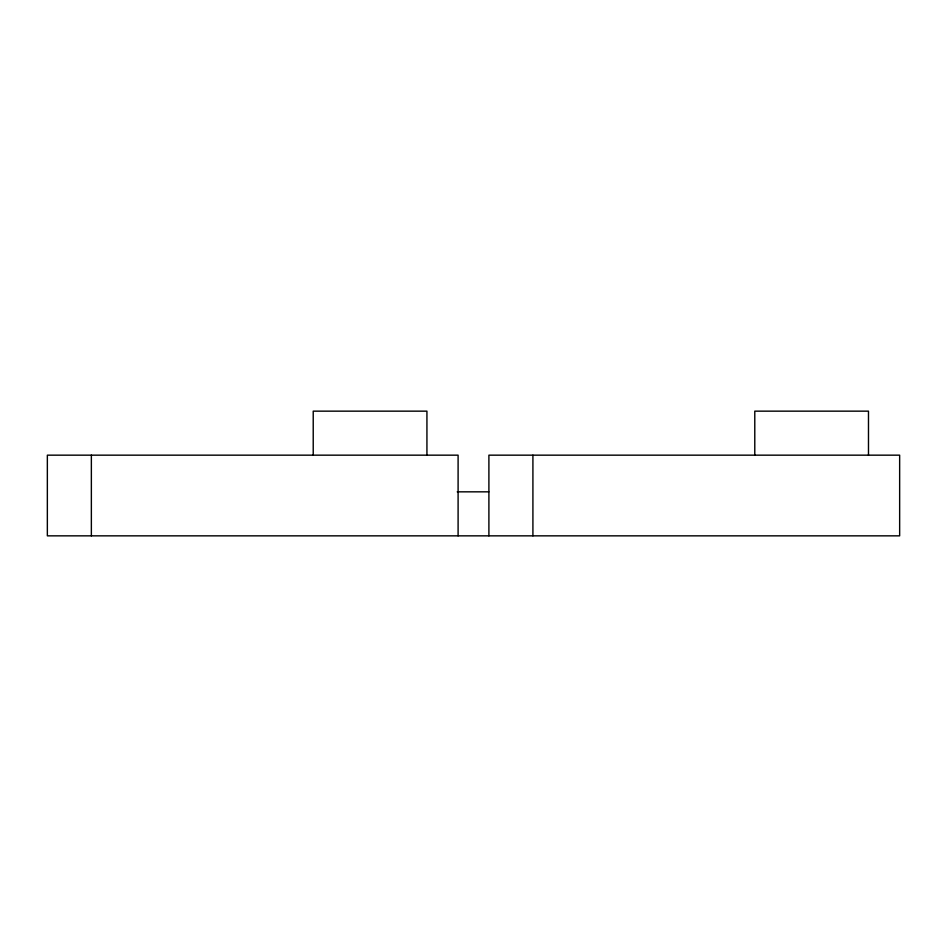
<?xml version="1.0" encoding="UTF-8"?>
<svg xmlns="http://www.w3.org/2000/svg" width="947" height="947" viewBox="0 0 947 947"><rect width="100%" height="100%" fill="white"/><g stroke="black" fill="none" stroke-linecap="round" stroke-linejoin="round"><path stroke-width="1.42" d="M457.235 491.836L488.806 491.836M868.482 455.164L868.482 411.152L754.783 411.152L754.783 455.164M532.912 455.164L532.912 535.848M488.901 535.848L488.901 455.164L899.65 455.164L899.65 535.848L47.35 535.848L47.35 455.164L458.099 455.164L458.099 535.848M426.931 455.164L426.931 411.152L313.22 411.152L313.22 455.164M91.362 455.164L91.362 535.848"/></g></svg>
